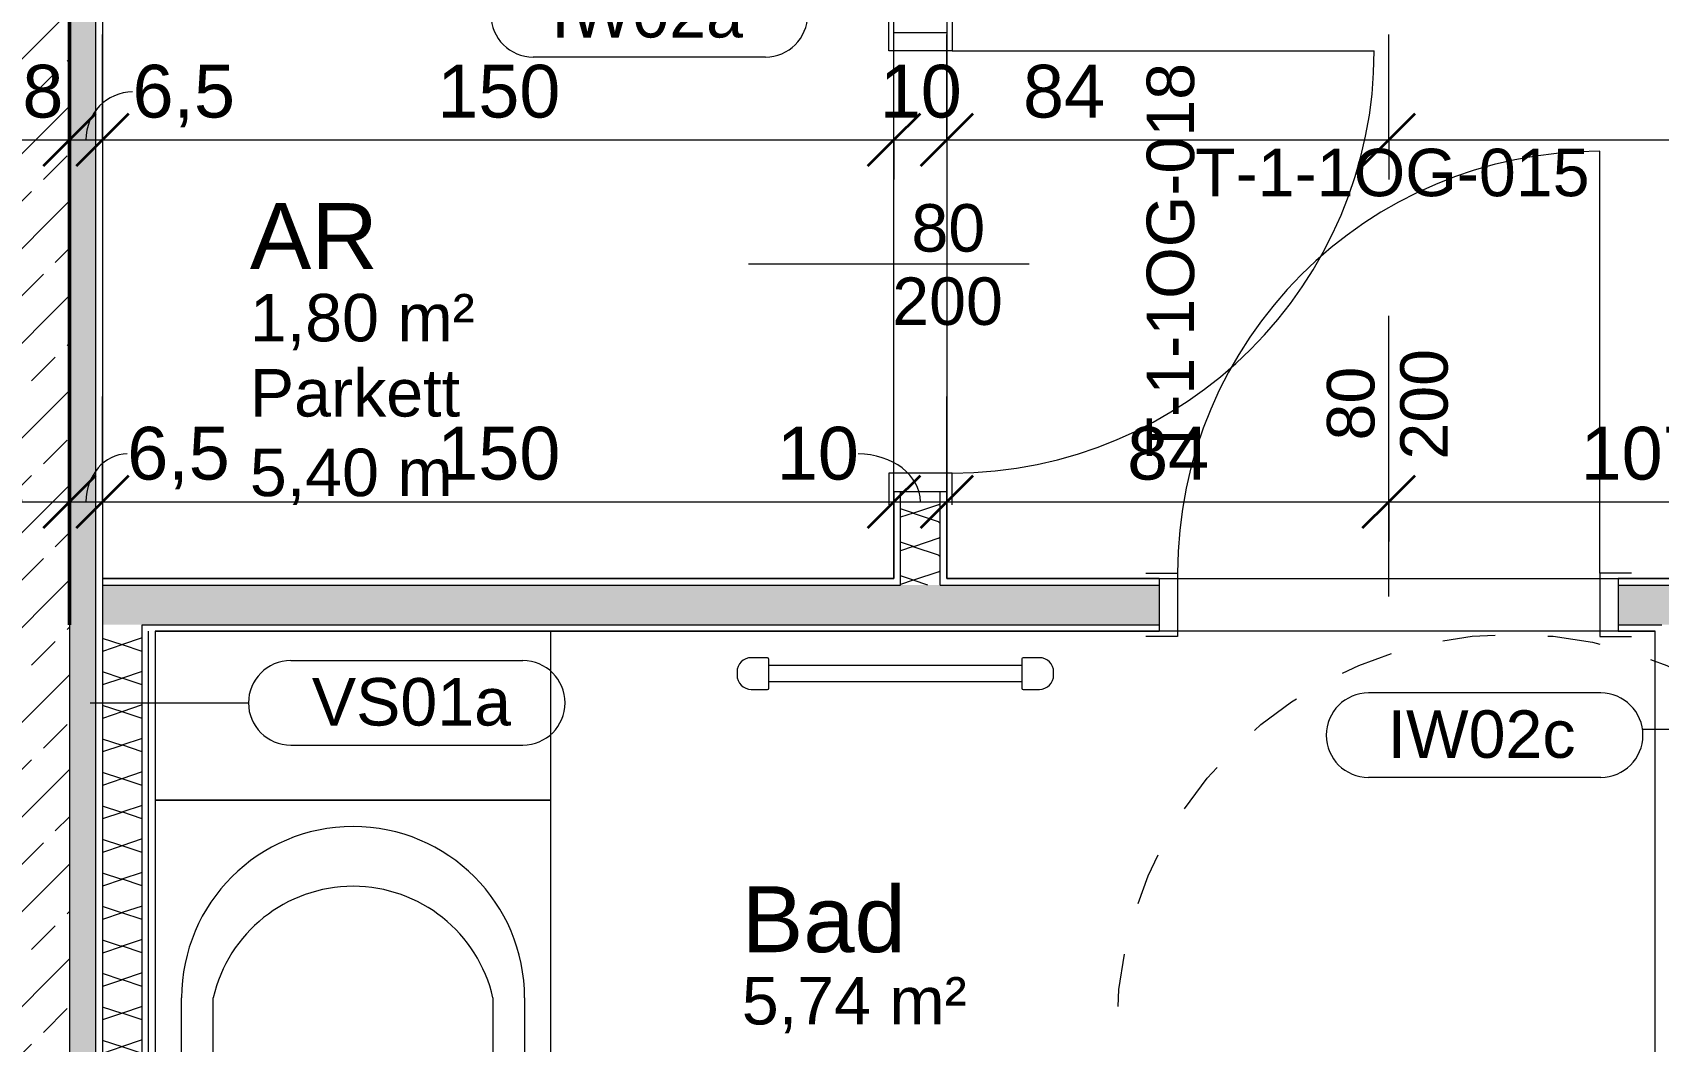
# Model space of a CAD drawing. Header units: metres. Extents: x 3.2 to 50, y 58.8 to 100.4.
# Drawn here: x 32.578 to 35.659, y 81.703 to 83.615 of the extents above; entities that cross this region are included whole.
import ezdxf

# ---------------------------------------------------------------- set-up
doc = ezdxf.new("R2010")
doc.units = ezdxf.units.M
doc.linetypes.add('Verdeckt', pattern=[0.003, 0.002, -0.001])
for name, color, linetype, lineweight in [('A_2D', 7, 'Continuous', 13), ('A_Bemassung-50_', 4, 'Continuous', 9), ('A_Bemassung_', 4, 'Continuous', 9), ('A_Beschriftung_', 7, 'Continuous', 9), ('A_Decken', 8, 'Continuous', 13), ('A_Raeume_', 7, 'Continuous', 5), ('A_Raeume_Beschriftung_', 7, 'Continuous', 9), ('A_Sanitaer', 3, 'Continuous', 13), ('A_Tueren', 31, 'Continuous', 13), ('A_Waende', 7, 'Continuous', 13), ('M-EQPM', 50, 'Continuous', 5)]:
    doc.layers.add(name, color=color, linetype=linetype, lineweight=lineweight)
doc.styles.add('Arial_2', font='arial.ttf', dxfattribs={"height": 0.09})
doc.styles.add('Arial_3', font='arial.ttf', dxfattribs={"height": 0.125})
doc.styles.add('Arial_5', font='arial.ttf', dxfattribs={"height": 0.1})
doc.dimstyles.new('WGA-Bemaßung', dxfattribs={"dimscale": 0.3048, "dimtxt": 0.102026, "dimasz": 0.328084, "dimexe": 0.246063, "dimexo": 0.0625, "dimgap": 0.04101, "dimtad": 1, "dimdec": 1, "dimlfac": 100, "dimrnd": 0.5, "dimdsep": 46, "dimtxsty": 'Arial_5', "dimblk1": 'OBLIQUE', "dimblk2": 'OBLIQUE', "dimsah": 1, "dimcen": 0.09, "dimdle": 0.246063, "dimazin": 2, "dimtfac": 1, "dimtdec": 4, "dimtix": 1, "dimtmove": 0, "dimatfit": 3, "dimfxl": 0.656168, "dimfxlon": 1, "dimtvp": 1, "dimtolj": 1, "dimtzin": 0, "dimarcsym": 2})
doc.dimstyles.new('WGA-Bemaßung_1', dxfattribs={"dimscale": 0.3048, "dimtxt": 0.102026, "dimasz": 0.328084, "dimexe": 0.246063, "dimexo": 0.0625, "dimgap": 0.04101, "dimtad": 1, "dimdec": 1, "dimlfac": 100, "dimrnd": 0.5, "dimdsep": 46, "dimtxsty": 'Arial_5', "dimblk1": 'OBLIQUE', "dimblk2": 'OBLIQUE', "dimsah": 1, "dimcen": 0.09, "dimdle": 0.246063, "dimazin": 2, "dimtfac": 1, "dimtdec": 4, "dimtix": 1, "dimtmove": 2, "dimatfit": 3, "dimfxl": 0.656168, "dimfxlon": 1, "dimtvp": 1, "dimtolj": 1, "dimtzin": 0, "dimarcsym": 2})
doc.dimstyles.new('WGA-Bemaßung_2', dxfattribs={"dimscale": 0.3048, "dimtxt": 0.102026, "dimasz": 0.328084, "dimexe": 0.246063, "dimexo": 0.0625, "dimgap": 0.04101, "dimtad": 1, "dimdec": 1, "dimlfac": 100, "dimrnd": 0.5, "dimdsep": 46, "dimtxsty": 'Arial_5', "dimblk1": 'OBLIQUE', "dimblk2": 'OBLIQUE', "dimsah": 1, "dimcen": 0.09, "dimdle": 0.246063, "dimazin": 2, "dimtfac": 1, "dimtdec": 4, "dimtix": 1, "dimtmove": 1, "dimatfit": 3, "dimfxl": 0.656168, "dimfxlon": 1, "dimtvp": 1, "dimtolj": 1, "dimtzin": 0, "dimarcsym": 2})

# ---------------------------------------------------------------- blocks, each defined once
blk = doc.blocks.new('UZ_D1 - SL_0800x2000_Zimmertür_Stahlzarge_GK-7175609-263_PP_01OG_BT1')
at = {"layer": 'A_Tueren', "lineweight": 5}
for p, q in [((0.4, 0.06), (0.4, 0.86)), ((-0.46, 0.06), (-0.4, 0.06)), ((-0.4, 0.06), (-0.4, -0.06)), ((0.4, 0.06), (0.4, -0.06)), ((0.46, 0.06), (0.4, 0.06)), ((-0.4, -0.06), (-0.46, -0.06)), ((0.4, -0.06), (0.46, -0.06))]:
    blk.add_line(p, q, dxfattribs=at)
blk.add_arc((0.4, 0.06), 0.8, 90, 180, dxfattribs=at)
blk = doc.blocks.new('UZ_D1 - SL_0800x2000_Zimmertür_Stahlzarge_GK-7175508-263_PP_01OG_BT1')
at = {"layer": 'A_Tueren', "lineweight": 5}
for p, q in [((-0.4, 0.06), (-0.46, 0.06)), ((-0.4, -0.06), (-0.4, 0.06)), ((0.4, 0.06), (0.46, 0.06)), ((0.4, -0.06), (0.4, 0.06)), ((-0.46, -0.06), (-0.4, -0.06)), ((0.46, -0.06), (0.4, -0.06)), ((0.4, -0.06), (0.4, -0.86))]:
    blk.add_line(p, q, dxfattribs=at)
blk.add_arc((0.4, -0.06), 0.8, 180, 270, dxfattribs=at)
blk = doc.blocks.new('HLS_Heizkörper Bad - 60x120-V80-263_PP_01OG_BT1')
at = {"layer": 'M-EQPM'}
for p, q in [((-0.242, -0.05), (-0.273, -0.05)), ((-0.24, -0.108), (-0.24, -0.052)), ((0.24, -0.052), (0.24, -0.108)), ((0.273, -0.05), (0.242, -0.05)), ((-0.3, -0.077), (-0.3, -0.083)), ((0.24, -0.065), (-0.24, -0.065)), ((0.3, -0.083), (0.3, -0.077)), ((-0.273, -0.11), (-0.242, -0.11)), ((-0.24, -0.095), (0.24, -0.095)), ((0.242, -0.11), (0.273, -0.11))]:
    blk.add_line(p, q, dxfattribs=at)
for centre, radius, start, end in [((-0.273, -0.077), 0.027, 90, 180), ((-0.242, -0.052), 0.00198, 360, 90), ((0.242, -0.052), 0.002, 90, 180), ((0.273, -0.077), 0.027, 360, 90), ((-0.273, -0.083), 0.027, 180, 270), ((0.273, -0.083), 0.027, 270, 360), ((-0.242, -0.108), 0.002, 270, 360), ((0.242, -0.108), 0.00198, 180, 270)]:
    blk.add_arc(centre, radius, start, end, dxfattribs=at)
blk = doc.blocks.new('Sani_Badewanne - 750x1700-11051342-263_PP_01OG_BT1')
at = {"layer": 'A_Sanitaer'}
for p, q in [((0.375, 1.7), (0.375, 2.02)), ((-0.375, 1.7518), (-0.375, 1.7)), ((0.375, 1.7), (-0.375, 1.7)), ((-0.375, 1.7), (0.375, 1.7)), ((0.375, 0), (0.375, 1.7)), ((-0.325, 0.05), (-0.325, 1.325)), ((-0.265, 0.09), (-0.265, 1.325)), ((0.265, 1.325), (0.265, 0.09)), ((0.325, 1.325), (0.325, 0.05)), ((0.265, 0.09), (-0.265, 0.09)), ((0.325, 0.05), (-0.325, 0.05))]:
    blk.add_line(p, q, dxfattribs=at)
at = {"layer": 'A_Sanitaer', "lineweight": 5}
for p, q in [((0.375, 1.7), (-0.375, 1.7)), ((0.375, 1.7), (-0.375, 1.7)), ((0.375, 0), (0.375, 1.7)), ((0.375, 0), (0.375, 1.7))]:
    blk.add_line(p, q, dxfattribs=at)
at = {"layer": 'A_Sanitaer'}
blk.add_circle((0, 0.24), 0.025, dxfattribs=at)
for centre, radius, start, end in [((0, 1.325), 0.325, 90, 180), ((0, 1.325), 0.325, 360, 90), ((0, 1.265), 0.2717, 90, 167.2425), ((0, 1.265), 0.2717, 12.7575, 90)]:
    blk.add_arc(centre, radius, start, end, dxfattribs=at)
blk = doc.blocks.new('BS_Tuer_PP - oben-10002441-263_PP_01OG_BT1')
at = {"layer": 'A_Beschriftung_'}
blk.add_line((0, 0.000124), (0, 0.010761), dxfattribs=at)
blk = doc.blocks.new('BS_Tuer_PP - rechts-10002445-263_PP_01OG_BT1')
at = {"layer": 'A_Beschriftung_'}
blk.add_line((0, 0.000124), (0, -0.010513), dxfattribs=at)
blk = doc.blocks.new('BS_Wand_Lollipop - links_unten-2026911-263_PP_01OG_BT1')
at = {"layer": 'A_Beschriftung_'}
for p, q in [((-0.00467, 0.001367), (-0.01347, 0.001367)), ((-0.003087, 0), (0.003, 0)), ((-0.00467, -0.001833), (-0.01347, -0.001833))]:
    blk.add_line(p, q, dxfattribs=at)
for centre, start, end in [((-0.01347, -0.000233), 90, 270), ((-0.00467, -0.000233), 270, 90)]:
    blk.add_arc(centre, 0.0016, start, end, dxfattribs=at)
blk = doc.blocks.new('BS_Wand_Lollipop - rechts_oben-2026913-263_PP_01OG_BT1')
at = {"layer": 'A_Beschriftung_'}
for p, q in [((0.0046, 0.0016), (0.0134, 0.0016)), ((-0.003, 0), (0.003, 0)), ((0.0046, -0.0016), (0.0134, -0.0016))]:
    blk.add_line(p, q, dxfattribs=at)
for centre, start, end in [((0.0046, 0), 90, 270), ((0.0134, 0), 270, 90)]:
    blk.add_arc(centre, 0.0016, start, end, dxfattribs=at)
blk = doc.blocks.new('DIMBLOCK312-263_PP_01OG_BT1')
at = {"layer": 'A_Bemassung-50_', "transparency": 16777216}
for p, q in [((32.4677, 83.4119), (32.4677, 83.6119)), ((32.6477, 83.4119), (32.6477, 83.6119)), ((32.4677, 83.4119), (32.6477, 83.4119)), ((32.4677, 83.4119), (32.4677, 83.3369)), ((32.6477, 83.4119), (32.6477, 83.3369))]:
    blk.add_line(p, q, dxfattribs=at)
at = {"layer": 'A_Bemassung-50_', "lineweight": 35, "transparency": 16777216}
for p, q in [((32.4677, 83.4119), (32.5177, 83.4619)), ((32.6477, 83.4119), (32.6977, 83.4619)), ((32.4677, 83.4119), (32.4177, 83.3619)), ((32.6477, 83.4119), (32.5977, 83.3619))]:
    blk.add_line(p, q, dxfattribs=at)
at = {"layer": 'A_Bemassung-50_', "color": 0, "transparency": 16777216, "insert": (32.4808, 83.5543), "char_height": 0.1, "width": 0.184588, "attachment_point": 1, "line_spacing_factor": 0.941778, "style": 'Arial_5'}
blk.add_mtext('18', dxfattribs=at)
blk = doc.blocks.new('_Oblique')
at = {"color": 0, "linetype": 'ByBlock', "lineweight": -2}
blk.add_line((-0.5, -0.5), (0.5, 0.5), dxfattribs=at)
blk = doc.blocks.new('DIMBLOCK313-263_PP_01OG_BT1')
at = {"layer": 'A_Bemassung-50_', "transparency": 16777216}
for p, q in [((32.6477, 83.4119), (32.6477, 83.6119)), ((32.7102, 83.4119), (32.7102, 83.6119)), ((32.6477, 83.4119), (32.7102, 83.4119)), ((32.6477, 83.4119), (32.6477, 83.3369)), ((32.7102, 83.4119), (32.7102, 83.3369))]:
    blk.add_line(p, q, dxfattribs=at)
at = {"layer": 'A_Bemassung-50_', "lineweight": 35, "transparency": 16777216}
for p, q in [((32.6477, 83.4119), (32.6977, 83.4619)), ((32.7102, 83.4119), (32.7602, 83.4619)), ((32.6477, 83.4119), (32.5977, 83.3619)), ((32.7102, 83.4119), (32.6602, 83.3619))]:
    blk.add_line(p, q, dxfattribs=at)
at = {"layer": 'A_Bemassung-50_', "transparency": 16777216}
blk.add_ellipse((32.7672, 83.4119), major_axis=(0, 0.091), ratio=0.970544, start_param=0, end_param=1.570796, dxfattribs=at)
at = {"layer": 'A_Bemassung-50_', "color": 0, "transparency": 16777216, "insert": (32.7672, 83.5543), "char_height": 0.1, "width": 0.231677, "attachment_point": 1, "line_spacing_factor": 0.941778, "style": 'Arial_5'}
blk.add_mtext('6,5', dxfattribs=at)
blk = doc.blocks.new('DIMBLOCK314-263_PP_01OG_BT1')
at = {"layer": 'A_Bemassung-50_', "transparency": 16777216}
for p, q in [((32.7102, 83.4119), (32.7102, 83.6119)), ((34.2102, 83.4119), (34.2102, 83.6119)), ((32.7102, 83.4119), (34.2102, 83.4119)), ((32.7102, 83.4119), (32.7102, 83.3369)), ((34.2102, 83.4119), (34.2102, 83.3369))]:
    blk.add_line(p, q, dxfattribs=at)
at = {"layer": 'A_Bemassung-50_', "lineweight": 35, "transparency": 16777216}
for p, q in [((32.7102, 83.4119), (32.7602, 83.4619)), ((34.2102, 83.4119), (34.2602, 83.4619)), ((32.7102, 83.4119), (32.6602, 83.3619)), ((34.2102, 83.4119), (34.1602, 83.3619))]:
    blk.add_line(p, q, dxfattribs=at)
at = {"layer": 'A_Bemassung-50_', "color": 0, "transparency": 16777216, "insert": (33.3448, 83.5543), "char_height": 0.1, "width": 0.276883, "attachment_point": 1, "line_spacing_factor": 0.941778, "style": 'Arial_5'}
blk.add_mtext('150', dxfattribs=at)
blk = doc.blocks.new('DIMBLOCK315-263_PP_01OG_BT1')
at = {"layer": 'A_Bemassung-50_', "transparency": 16777216}
for p, q in [((34.2102, 83.4119), (34.2102, 83.6119)), ((34.3102, 83.4119), (34.3102, 83.6119)), ((34.2102, 83.4119), (34.3102, 83.4119)), ((34.2102, 83.4119), (34.2102, 83.3369)), ((34.3102, 83.4119), (34.3102, 83.3369))]:
    blk.add_line(p, q, dxfattribs=at)
at = {"layer": 'A_Bemassung-50_', "lineweight": 35, "transparency": 16777216}
for p, q in [((34.2102, 83.4119), (34.2602, 83.4619)), ((34.3102, 83.4119), (34.3602, 83.4619)), ((34.2102, 83.4119), (34.1602, 83.3619)), ((34.3102, 83.4119), (34.2602, 83.3619))]:
    blk.add_line(p, q, dxfattribs=at)
at = {"layer": 'A_Bemassung-50_', "color": 0, "transparency": 16777216, "insert": (34.1833, 83.5543), "char_height": 0.1, "width": 0.184588, "attachment_point": 1, "line_spacing_factor": 0.941778, "style": 'Arial_5'}
blk.add_mtext('10', dxfattribs=at)
blk = doc.blocks.new('DIMBLOCK316-263_PP_01OG_BT1')
at = {"layer": 'A_Bemassung-50_', "transparency": 16777216}
for p, q in [((34.3102, 83.4119), (34.3102, 83.6119)), ((35.1477, 83.4119), (35.1477, 83.6119)), ((34.3102, 83.4119), (35.1477, 83.4119)), ((34.3102, 83.4119), (34.3102, 83.3369)), ((35.1477, 83.4119), (35.1477, 83.3369))]:
    blk.add_line(p, q, dxfattribs=at)
at = {"layer": 'A_Bemassung-50_', "lineweight": 35, "transparency": 16777216}
for p, q in [((34.3102, 83.4119), (34.3602, 83.4619)), ((35.1477, 83.4119), (35.1977, 83.4619)), ((34.3102, 83.4119), (34.2602, 83.3619)), ((35.1477, 83.4119), (35.0977, 83.3619))]:
    blk.add_line(p, q, dxfattribs=at)
at = {"layer": 'A_Bemassung-50_', "color": 0, "transparency": 16777216, "insert": (34.4547, 83.5543), "char_height": 0.1, "width": 0.184588, "attachment_point": 1, "line_spacing_factor": 0.941778, "style": 'Arial_5'}
blk.add_mtext('84', dxfattribs=at)
blk = doc.blocks.new('DIMBLOCK317-263_PP_01OG_BT1')
at = {"layer": 'A_Bemassung-50_', "transparency": 16777216}
for p, q in [((35.1477, 83.4119), (35.1477, 83.6119)), ((37.9327, 83.4119), (37.9327, 83.6119)), ((35.1477, 83.4119), (37.9327, 83.4119)), ((35.1477, 83.4119), (35.1477, 83.3369)), ((37.9327, 83.4119), (37.9327, 83.3369))]:
    blk.add_line(p, q, dxfattribs=at)
at = {"layer": 'A_Bemassung-50_', "lineweight": 35, "transparency": 16777216}
for p, q in [((35.1477, 83.4119), (35.1977, 83.4619)), ((37.9327, 83.4119), (37.9827, 83.4619)), ((35.1477, 83.4119), (35.0977, 83.3619)), ((37.9327, 83.4119), (37.8827, 83.3619))]:
    blk.add_line(p, q, dxfattribs=at)
at = {"layer": 'A_Bemassung-50_', "color": 0, "transparency": 16777216, "insert": (36.3667, 83.5543), "char_height": 0.1, "width": 0.416266, "attachment_point": 1, "line_spacing_factor": 0.941778, "style": 'Arial_5'}
blk.add_mtext('278,5', dxfattribs=at)
blk = doc.blocks.new('DIMBLOCK333-263_PP_01OG_BT1')
at = {"layer": 'A_Bemassung-50_', "transparency": 16777216}
for p, q in [((32.4677, 82.7258), (32.4677, 82.9258)), ((32.6477, 82.7258), (32.6477, 82.9258)), ((32.4677, 82.7258), (32.6477, 82.7258)), ((32.4677, 82.7258), (32.4677, 82.6508)), ((32.6477, 82.7258), (32.6477, 82.6508))]:
    blk.add_line(p, q, dxfattribs=at)
at = {"layer": 'A_Bemassung-50_', "lineweight": 35, "transparency": 16777216}
for p, q in [((32.4677, 82.7258), (32.5177, 82.7758)), ((32.6477, 82.7258), (32.6977, 82.7758)), ((32.4677, 82.7258), (32.4177, 82.6758)), ((32.6477, 82.7258), (32.5977, 82.6758))]:
    blk.add_line(p, q, dxfattribs=at)
at = {"layer": 'A_Bemassung-50_', "transparency": 16777216}
blk.add_ellipse((32.3913, 82.7258), major_axis=(0.1663, 0), ratio=0.546996, start_param=0, end_param=1.570796, dxfattribs=at)
at = {"layer": 'A_Bemassung-50_', "color": 0, "transparency": 16777216, "insert": (32.2375, 82.8681), "char_height": 0.1, "width": 0.184588, "attachment_point": 1, "line_spacing_factor": 0.941778, "style": 'Arial_5'}
blk.add_mtext('18', dxfattribs=at)
blk = doc.blocks.new('DIMBLOCK334-263_PP_01OG_BT1')
at = {"layer": 'A_Bemassung-50_', "transparency": 16777216}
for p, q in [((32.6477, 82.7258), (32.6477, 82.9258)), ((32.7102, 82.7258), (32.7102, 82.9258)), ((32.6477, 82.7258), (32.7102, 82.7258)), ((32.6477, 82.7258), (32.6477, 82.6508)), ((32.7102, 82.7258), (32.7102, 82.6508))]:
    blk.add_line(p, q, dxfattribs=at)
at = {"layer": 'A_Bemassung-50_', "lineweight": 35, "transparency": 16777216}
for p, q in [((32.6477, 82.7258), (32.6977, 82.7758)), ((32.7102, 82.7258), (32.7602, 82.7758)), ((32.6477, 82.7258), (32.5977, 82.6758)), ((32.7102, 82.7258), (32.6602, 82.6758))]:
    blk.add_line(p, q, dxfattribs=at)
at = {"layer": 'A_Bemassung-50_', "transparency": 16777216}
blk.add_ellipse((32.7572, 82.7258), major_axis=(0, 0.091), ratio=0.86014, start_param=0, end_param=1.570796, dxfattribs=at)
at = {"layer": 'A_Bemassung-50_', "color": 0, "transparency": 16777216, "insert": (32.7572, 82.8681), "char_height": 0.1, "width": 0.231677, "attachment_point": 1, "line_spacing_factor": 0.941778, "style": 'Arial_5'}
blk.add_mtext('6,5', dxfattribs=at)
blk = doc.blocks.new('DIMBLOCK335-263_PP_01OG_BT1')
at = {"layer": 'A_Bemassung-50_', "transparency": 16777216}
for p, q in [((32.7102, 82.7258), (32.7102, 82.9258)), ((34.2102, 82.7258), (34.2102, 82.9258)), ((32.7102, 82.7258), (34.2102, 82.7258)), ((32.7102, 82.7258), (32.7102, 82.6508)), ((34.2102, 82.7258), (34.2102, 82.6508))]:
    blk.add_line(p, q, dxfattribs=at)
at = {"layer": 'A_Bemassung-50_', "lineweight": 35, "transparency": 16777216}
for p, q in [((32.7102, 82.7258), (32.7602, 82.7758)), ((34.2102, 82.7258), (34.2602, 82.7758)), ((32.7102, 82.7258), (32.6602, 82.6758)), ((34.2102, 82.7258), (34.1602, 82.6758))]:
    blk.add_line(p, q, dxfattribs=at)
at = {"layer": 'A_Bemassung-50_', "color": 0, "transparency": 16777216, "insert": (33.3448, 82.8681), "char_height": 0.1, "width": 0.276883, "attachment_point": 1, "line_spacing_factor": 0.941778, "style": 'Arial_5'}
blk.add_mtext('150', dxfattribs=at)
blk = doc.blocks.new('DIMBLOCK336-263_PP_01OG_BT1')
at = {"layer": 'A_Bemassung-50_', "transparency": 16777216}
for p, q in [((34.2102, 82.7258), (34.2102, 82.9258)), ((34.3102, 82.7258), (34.3102, 82.9258)), ((34.2102, 82.7258), (34.3102, 82.7258)), ((34.2102, 82.7258), (34.2102, 82.6508)), ((34.3102, 82.7258), (34.3102, 82.6508))]:
    blk.add_line(p, q, dxfattribs=at)
at = {"layer": 'A_Bemassung-50_', "lineweight": 35, "transparency": 16777216}
for p, q in [((34.2102, 82.7258), (34.2602, 82.7758)), ((34.3102, 82.7258), (34.3602, 82.7758)), ((34.2102, 82.7258), (34.1602, 82.6758)), ((34.3102, 82.7258), (34.2602, 82.6758))]:
    blk.add_line(p, q, dxfattribs=at)
at = {"layer": 'A_Bemassung-50_', "transparency": 16777216}
blk.add_ellipse((34.142, 82.7258), major_axis=(0.1182, 0), ratio=0.769816, start_param=0, end_param=1.570796, dxfattribs=at)
at = {"layer": 'A_Bemassung-50_', "color": 0, "transparency": 16777216, "insert": (33.9882, 82.8681), "char_height": 0.1, "width": 0.184588, "attachment_point": 1, "line_spacing_factor": 0.941778, "style": 'Arial_5'}
blk.add_mtext('10', dxfattribs=at)
blk = doc.blocks.new('DIMBLOCK337-263_PP_01OG_BT1')
at = {"layer": 'A_Bemassung-50_', "transparency": 16777216}
for p, q in [((34.3102, 82.7258), (34.3102, 82.9258)), ((35.1477, 82.7258), (35.1477, 82.9258)), ((34.3102, 82.7258), (35.1477, 82.7258)), ((34.3102, 82.7258), (34.3102, 82.6508)), ((35.1477, 82.7258), (35.1477, 82.6508))]:
    blk.add_line(p, q, dxfattribs=at)
at = {"layer": 'A_Bemassung-50_', "lineweight": 35, "transparency": 16777216}
for p, q in [((34.3102, 82.7258), (34.3602, 82.7758)), ((35.1477, 82.7258), (35.1977, 82.7758)), ((34.3102, 82.7258), (34.2602, 82.6758)), ((35.1477, 82.7258), (35.0977, 82.6758))]:
    blk.add_line(p, q, dxfattribs=at)
at = {"layer": 'A_Bemassung-50_', "color": 0, "transparency": 16777216, "insert": (34.652, 82.8681), "char_height": 0.1, "width": 0.184588, "attachment_point": 1, "line_spacing_factor": 0.941778, "style": 'Arial_5'}
blk.add_mtext('84', dxfattribs=at)
blk = doc.blocks.new('DIMBLOCK338-263_PP_01OG_BT1')
at = {"layer": 'A_Bemassung-50_', "transparency": 16777216}
for p, q in [((35.1477, 82.7258), (35.1477, 82.9258)), ((36.2221, 82.7258), (36.2221, 82.9258)), ((35.1477, 82.7258), (36.2221, 82.7258)), ((35.1477, 82.7258), (35.1477, 82.6508)), ((36.2221, 82.7258), (36.2221, 82.6508))]:
    blk.add_line(p, q, dxfattribs=at)
at = {"layer": 'A_Bemassung-50_', "lineweight": 35, "transparency": 16777216}
for p, q in [((35.1477, 82.7258), (35.1977, 82.7758)), ((36.2221, 82.7258), (36.2721, 82.7758)), ((35.1477, 82.7258), (35.0977, 82.6758)), ((36.2221, 82.7258), (36.1721, 82.6758))]:
    blk.add_line(p, q, dxfattribs=at)
at = {"layer": 'A_Bemassung-50_', "color": 0, "transparency": 16777216, "insert": (35.5114, 82.8681), "char_height": 0.1, "width": 0.416266, "attachment_point": 1, "line_spacing_factor": 0.941778, "style": 'Arial_5'}
blk.add_mtext('107,5', dxfattribs=at)

msp = doc.modelspace()

# ---------------------------------------------------------------- hatches: boundary and pattern name
at = {"layer": 'A_Waende', "lineweight": 5}
h = msp.add_hatch(dxfattribs=at)
h.set_pattern_fill('FP_1', color=250, style=0, pattern_type=2)
h.set_pattern_definition([(45, (0, 0), (-0.08980256, 0.08980256), []), (45, (0.0898, 0), (-0.08980256, 0.08980256), [0.0635, -0.03175])])
h.paths.add_polyline_path([(32.4677, 80.3355), (32.6477, 80.3355), (32.6477, 87.458), (32.4677, 87.458), (32.4677, 80.3466)])
h = msp.add_hatch(dxfattribs=at)
h.set_pattern_fill('FP_55', color=250, angle=45, style=0, pattern_type=2)
h.set_pattern_definition([(135, (32.71076, 83.896805), (-0.2539998, 0.1270034), [0.02245, -0.15715]), (135, (32.59904, 83.94489), (-0.2539998, 0.1270034), [0.02245, -0.15715]), (135, (32.71005, 83.95974), (-0.2539998, 0.1270034), [0.02245, -0.15715]), (135, (32.59904, 84.00853), (-0.2539998, 0.1270034), [0.02245, -0.15715]), (161.565, (32.694496, 83.91307), (-0.50799766, 0.1270007), [0.0502, -0.35141]), (161.565, (32.646413, 83.928625), (-0.50799766, 0.1270007), [0.0502, -0.35141]), (161.565, (32.69379, 83.976), (-0.50799766, 0.1270007), [0.0502, -0.35141]), (161.565, (32.646413, 83.992265), (-0.50799766, 0.1270007), [0.0502, -0.35141]), (225, (32.59904, 83.91236), (0.2539998, 0.1270034), [0.02245, -0.15715]), (225, (32.71005, 83.95974), (0.2539998, 0.1270034), [0.02245, -0.15715]), (225, (32.59904, 83.976), (0.2539998, 0.1270034), [0.02245, -0.15715]), (225, (32.71005, 84.02338), (0.2539998, 0.1270034), [0.02245, -0.15715]), (198.435, (32.646413, 83.928625), (0.50799766, 0.1270007), [0.0502, -0.35141]), (198.435, (32.694496, 83.94418), (0.50799766, 0.1270007), [0.0502, -0.35141]), (198.435, (32.646413, 83.992265), (0.50799766, 0.1270007), [0.0502, -0.35141]), (198.435, (32.694496, 84.00782), (0.50799766, 0.1270007), [0.0502, -0.35141])])
h.paths.add_polyline_path([(32.6977, 80.3355), (32.6977, 87.458), (32.6477, 87.458), (32.6477, 80.3355)])
h = msp.add_hatch(dxfattribs=at)
h.set_pattern_fill('FP_56', color=250, angle=45, style=0, pattern_type=2)
h.set_pattern_definition([(135, (34.30953, 83.18051), (-0.254, 0.127003), [0.02245, -0.15715]), (135, (34.19922, 83.22859), (-0.254, 0.127003), [0.02245, -0.15715]), (135, (34.310235, 83.24344), (-0.254, 0.127003), [0.02245, -0.15715]), (135, (34.19851, 83.29152), (-0.254, 0.127003), [0.02245, -0.15715]), (161.565, (34.29397, 83.196063), (-0.5079977, 0.1270007), [0.0502, -0.35141]), (161.565, (34.246596, 83.212326), (-0.5079977, 0.1270007), [0.0502, -0.35141]), (161.565, (34.29397, 83.259702), (-0.5079977, 0.1270007), [0.0502, -0.35141]), (161.565, (34.246596, 83.275966), (-0.5079977, 0.1270007), [0.0502, -0.35141]), (225, (34.19922, 83.19606), (0.254, 0.127003), [0.02245, -0.15715]), (225, (34.310235, 83.24344), (0.254, 0.127003), [0.02245, -0.15715]), (225, (34.19922, 83.2597), (0.254, 0.127003), [0.02245, -0.15715]), (225, (34.310235, 83.30708), (0.254, 0.127003), [0.02245, -0.15715]), (198.435, (34.246596, 83.212326), (0.5079977, 0.1270007), [0.0502, -0.35141]), (198.435, (34.29468, 83.227882), (0.5079977, 0.1270007), [0.0502, -0.35141]), (198.435, (34.246596, 83.275966), (0.5079977, 0.1270007), [0.0502, -0.35141]), (198.435, (34.29468, 83.29152), (0.5079977, 0.1270007), [0.0502, -0.35141])])
h.paths.add_polyline_path([(34.2977, 82.568), (34.2977, 82.7455), (34.2227, 82.7455), (34.2227, 82.568)])
h.paths.add_polyline_path([(34.2227, 83.6155), (34.2977, 83.6155), (34.2977, 83.793), (34.2227, 83.793), (34.2227, 83.7805)])
h = msp.add_hatch(dxfattribs=at)
h.set_pattern_fill('FP_49', color=250, angle=-135, style=0, pattern_type=2)
h.set_pattern_definition([(45, (34.72672, 82.48047), (0.1270034, 0.254), [0.02245, -0.15715]), (45, (34.7741, 82.59149), (0.1270034, 0.254), [0.02245, -0.15715]), (45, (34.79036, 82.48047), (0.1270034, 0.254), [0.02245, -0.15715]), (45, (34.83774, 82.59149), (0.1270034, 0.254), [0.02245, -0.15715]), (71.565, (34.742277, 82.496027), (0.1270007, 0.50799766), [0.0502, -0.35141]), (71.565, (34.757834, 82.54411), (0.1270007, 0.50799766), [0.0502, -0.35141]), (71.565, (34.805917, 82.496027), (0.1270007, 0.50799766), [0.0502, -0.35141]), (71.565, (34.821473, 82.54411), (0.1270007, 0.50799766), [0.0502, -0.35141]), (135, (34.74228, 82.59219), (0.1270034, -0.254), [0.02245, -0.15715]), (135, (34.79036, 82.48047), (0.1270034, -0.254), [0.02245, -0.15715]), (135, (34.80592, 82.59219), (0.1270034, -0.254), [0.02245, -0.15715]), (135, (34.854, 82.48047), (0.1270034, -0.254), [0.02245, -0.15715]), (108.435, (34.757834, 82.54411), (0.1270007, -0.50799766), [0.0502, -0.35141]), (108.435, (34.774097, 82.496734), (0.1270007, -0.50799766), [0.0502, -0.35141]), (108.435, (34.821473, 82.54411), (0.1270007, -0.50799766), [0.0502, -0.35141]), (108.435, (34.837737, 82.496734), (0.1270007, -0.50799766), [0.0502, -0.35141])])
h.paths.add_polyline_path([(32.7102, 82.493), (34.7127, 82.493), (34.7127, 82.568), (32.7102, 82.568), (32.7102, 82.5305)])
h.paths.add_polyline_path([(36.7427, 82.493), (36.7552, 82.493), (36.7552, 82.568), (36.6571, 82.568), (36.6571, 82.493)])
h.paths.add_polyline_path([(35.6527, 82.493), (35.7871, 82.493), (35.7871, 82.568), (35.5827, 82.568), (35.5827, 82.493)])
h = msp.add_hatch(dxfattribs=at)
h.set_pattern_fill('FP_54', color=250, angle=45, style=0, pattern_type=2)
h.set_pattern_definition([(135, (32.81046, 81.47072), (-0.254, 0.1270034), [0.02245, -0.15715]), (135, (32.69945, 81.5181), (-0.254, 0.1270034), [0.02245, -0.15715]), (135, (32.81046, 81.53436), (-0.254, 0.1270034), [0.02245, -0.15715]), (135, (32.69945, 81.58174), (-0.254, 0.1270034), [0.02245, -0.15715]), (161.565, (32.7942, 81.486985), (-0.5079977, 0.1270007), [0.0502, -0.35141]), (161.565, (32.746822, 81.501835), (-0.5079977, 0.1270007), [0.0502, -0.35141]), (161.565, (32.794905, 81.549918), (-0.5079977, 0.1270007), [0.0502, -0.35141]), (161.565, (32.746822, 81.565474), (-0.5079977, 0.1270007), [0.0502, -0.35141]), (225, (32.69874, 81.48628), (0.254, 0.1270034), [0.02245, -0.15715]), (225, (32.81046, 81.53436), (0.254, 0.1270034), [0.02245, -0.15715]), (225, (32.69874, 81.54992), (0.254, 0.1270034), [0.02245, -0.15715]), (225, (32.809755, 81.59729), (0.254, 0.1270034), [0.02245, -0.15715]), (198.435, (32.746822, 81.501835), (0.5079977, 0.1270007), [0.0502, -0.35141]), (198.435, (32.7942, 81.5181), (0.5079977, 0.1270007), [0.0502, -0.35141]), (198.435, (32.746822, 81.565474), (0.5079977, 0.1270007), [0.0502, -0.35141]), (198.435, (32.7942, 81.581738), (0.5079977, 0.1270007), [0.0502, -0.35141])])
h.paths.add_polyline_path([(32.7852, 80.4355), (32.7852, 82.493), (32.7102, 82.493), (32.7102, 80.4355)])

# ---------------------------------------------------------------- linework, layer by layer
at = {"layer": 'A_2D', "linetype": 'Verdeckt', "lineweight": 5}
msp.add_circle((35.3827, 81.7249), 0.75, dxfattribs=at)
at = {"layer": 'A_Decken'}
msp.add_line((34.7127, 82.5805), (35.5827, 82.5805), dxfattribs=at)
at = {"layer": 'A_Raeume_', "flags": 128}
for points in [[(34.2102, 83.7805), (32.7102, 83.7805), (32.7102, 82.5805), (34.2102, 82.5805)], [(35.6977, 83.7805), (34.3102, 83.7805), (34.3102, 82.5805), (35.7027, 82.5805), (36.7927, 82.5805), (36.9457, 82.5805), (38.6202, 82.5805), (38.6827, 82.5805), (38.6827, 83.7805), (38.4702, 83.7805), (38.4686, 83.7805)], [(35.6527, 80.7305), (35.6527, 82.4805), (34.2602, 82.4805), (32.8319, 82.4805), (32.8102, 82.4805), (32.8102, 80.4605), (35.6527, 80.4605)]]:
    msp.add_lwpolyline(points, close=True, dxfattribs=at)
at = {"layer": 'A_Waende', "color": 10, "lineweight": 50}
msp.add_line((32.6477, 87.458), (32.6477, 82.493), dxfattribs=at)
at = {"layer": 'A_Waende'}
for p, q in [((32.6977, 80.3355), (32.6977, 83.793)), ((32.7102, 83.7805), (32.7102, 80.3355)), ((34.2102, 83.6155), (34.2227, 83.6155)), ((34.2977, 83.6155), (34.3102, 83.6155)), ((34.2102, 82.7455), (34.2102, 82.5805)), ((34.2102, 82.7455), (34.2227, 82.7455)), ((34.2227, 82.568), (34.2227, 82.7455)), ((34.2977, 82.7455), (34.3102, 82.7455)), ((34.2977, 82.568), (34.2977, 82.7455)), ((34.3102, 82.5805), (34.3102, 82.7455)), ((34.2102, 82.5805), (32.7102, 82.5805)), ((34.7127, 82.5805), (34.3102, 82.5805)), ((34.7127, 82.5805), (34.7127, 82.568)), ((35.7871, 82.5805), (35.5827, 82.5805)), ((35.5827, 82.5805), (35.5827, 82.568)), ((32.7102, 82.568), (34.2227, 82.568)), ((34.2977, 82.568), (34.7127, 82.568)), ((35.5827, 82.568), (35.7871, 82.568)), ((32.7852, 82.493), (34.7127, 82.493)), ((32.7852, 80.4355), (32.7852, 82.493)), ((34.7127, 82.493), (34.7127, 82.4805)), ((35.5827, 82.493), (35.5827, 82.4805)), ((35.5827, 82.493), (35.6652, 82.493)), ((32.8102, 82.4805), (34.7127, 82.4805)), ((32.8102, 82.4805), (32.8102, 80.4605)), ((35.5827, 82.4805), (35.6527, 82.4805)), ((35.6527, 80.4605), (35.6527, 82.4805))]:
    msp.add_line(p, q, dxfattribs=at)
at = {"layer": 'A_Waende', "color": 250, "lineweight": 5}
for p, q in [((34.2227, 83.6155), (34.2977, 83.6155)), ((34.2227, 82.7455), (34.2977, 82.7455)), ((34.7127, 82.568), (34.7127, 82.493)), ((35.5827, 82.568), (35.5827, 82.493)), ((32.6477, 82.493), (32.6477, 80.3355))]:
    msp.add_line(p, q, dxfattribs=at)
at = {"layer": 'A_Waende', "lineweight": 18}
msp.add_line((32.7977, 80.448), (32.7977, 82.4805), dxfattribs=at)

# ---------------------------------------------------------------- block references
at = {"layer": 'A_Beschriftung_', "xscale": 49.99999999999998, "yscale": 49.99999999999998, "zscale": 49.99999999999998}
for name, p in [('BS_Wand_Lollipop - links_unten-2026911-263_PP_01OG_BT1', (34.2, 83.6606)), ('BS_Tuer_PP - oben-10002441-263_PP_01OG_BT1', (35.1477, 82.5405)), ('BS_Wand_Lollipop - rechts_oben-2026913-263_PP_01OG_BT1', (32.8369, 82.3449)), ('BS_Wand_Lollipop - links_unten-2026911-263_PP_01OG_BT1', (35.7829, 82.2953))]:
    msp.add_blockref(name, p, dxfattribs=at)
at = {"layer": 'A_Beschriftung_', "xscale": 49.99999999999998, "yscale": 49.99999999999998, "zscale": 49.99999999999998, "rotation": 89.99999999999982}
msp.add_blockref('BS_Tuer_PP - rechts-10002445-263_PP_01OG_BT1', (33.9408, 83.1772), dxfattribs=at)
at = {"layer": 'A_Sanitaer'}
msp.add_blockref('Sani_Badewanne - 750x1700-11051342-263_PP_01OG_BT1', (33.1852, 80.4605), dxfattribs=at)
at = {"layer": 'A_Tueren', "rotation": 89.99999999999969}
msp.add_blockref('UZ_D1 - SL_0800x2000_Zimmertür_Stahlzarge_GK-7175508-263_PP_01OG_BT1', (34.2602, 83.1805), dxfattribs=at)
at = {"layer": 'A_Tueren'}
msp.add_blockref('UZ_D1 - SL_0800x2000_Zimmertür_Stahlzarge_GK-7175609-263_PP_01OG_BT1', (35.1477, 82.5305), dxfattribs=at)
at = {"layer": 'M-EQPM'}
msp.add_blockref('HLS_Heizkörper Bad - 60x120-V80-263_PP_01OG_BT1', (34.2127, 82.4805), dxfattribs=at)

# ---------------------------------------------------------------- texts
at = {"layer": 'A_Beschriftung_', "char_height": 0.09, "attachment_point": 1, "style": 'Arial_2'}
for s, insert, width in [('IW02a', (33.5608, 83.696), 0.43692), ('T-1-1OG-015', (34.7808, 83.3952), 0.889873), ('80', (34.2432, 83.2902), 0.168354), ('200', (34.2068, 83.1513), 0.252532), ('VS01a', (33.107, 82.3919), 0.448945), ('IW02c', (35.1455, 82.3307), 0.432911)]:
    msp.add_mtext(s, dxfattribs=dict(at, insert=insert, width=width))
at = {"layer": 'A_Beschriftung_', "char_height": 0.09, "attachment_point": 1, "rotation": 90, "style": 'Arial_2'}
for s, insert, width in [('T-1-1OG-018', (34.689, 82.8103), 0.889873), ('200', (35.1695, 82.8059), 0.252532), ('80', (35.0306, 82.8422), 0.168354)]:
    msp.add_mtext(s, dxfattribs=dict(at, insert=insert, width=width))
at = {"layer": 'A_Raeume_Beschriftung_', "attachment_point": 1}
for s, insert, char_height, width, style in [('AR', (32.9895, 83.2921), 0.125, 0.292616, 'Arial_3'), ('1,80 m²', (32.9895, 83.1201), 0.09, 0.505063, 'Arial_2'), ('Parkett', (32.9895, 82.9776), 0.09, 0.464979, 'Arial_2'), ('5,40 m', (32.9895, 82.8267), 0.09, 0.456962, 'Arial_2'), ('Bad', (33.9218, 81.9973), 0.125, 0.372785, 'Arial_3'), ('5,74 m²', (33.9218, 81.8253), 0.09, 0.505063, 'Arial_2')]:
    msp.add_mtext(s, dxfattribs=dict(at, insert=insert, char_height=char_height, width=width, style=style))

# ---------------------------------------------------------------- dimensions: what is measured, and where the dimension line sits
at = {"layer": 'A_Bemassung_'}
for base, p1, p2, override, picture, middle in [((32.6477, 83.4119), (32.4677, 83.6119), (32.6477, 83.6119), {"dimpost": '<>', "dimfxl": 0.18}, 'DIMBLOCK312-263_PP_01OG_BT1', (32.5577, 83.4755)), ((34.2102, 83.4119), (32.7102, 83.6119), (34.2102, 83.6119), {"dimpost": '<>', "dimfxl": 1.5}, 'DIMBLOCK314-263_PP_01OG_BT1', (33.4602, 83.4755)), ((34.3102, 83.4119), (34.2102, 83.6119), (34.3102, 83.6119), {"dimpost": '<>', "dimfxl": 0.1}, 'DIMBLOCK315-263_PP_01OG_BT1', (34.2602, 83.4755)), ((37.9327, 83.4119), (35.1477, 83.6119), (37.9327, 83.6119), {"dimpost": '<>', "dimfxl": 2.785}, 'DIMBLOCK317-263_PP_01OG_BT1', (36.5402, 83.4755)), ((34.2102, 82.7258), (32.7102, 82.9258), (34.2102, 82.9258), {"dimpost": '<>', "dimfxl": 1.5}, 'DIMBLOCK335-263_PP_01OG_BT1', (33.4602, 82.7893)), ((35.1476682485, 82.7257805157), (34.3101682485, 82.9257805157), (35.1476682485, 82.9257805157), {"dimpost": '<>', "dimfxl": 0.8375}, 'DIMBLOCK337-263_PP_01OG_BT1', (34.7289182485, 82.7893378147)), ((36.2221, 82.7258), (35.1477, 82.9258), (36.2221, 82.9258), {"dimpost": '<>', "dimfxl": 1.074391}, 'DIMBLOCK338-263_PP_01OG_BT1', (35.6849, 82.7893))]:
    dim = msp.add_linear_dim(base=base, p1=p1, p2=p2, dimstyle='WGA-Bemaßung', override=override, dxfattribs=at)
    dim.commit()
    dim.dimension.update_dxf_attribs({"geometry": picture, "text_midpoint": middle})
for base, p1, p2, dimstyle, override, picture, middle in [((32.7101682485, 83.4119454271), (32.6476682485, 83.6119454271), (32.7101682485, 83.6119454271), 'WGA-Bemaßung_2', {"dimpost": '<>', "dimfxl": 0.0625}, 'DIMBLOCK313-263_PP_01OG_BT1', (32.8830584869, 83.4876017275)), ((35.1476682485, 83.4119454271), (34.3101682485, 83.6119454271), (35.1476682485, 83.6119454271), 'WGA-Bemaßung_1', {"dimpost": '<>', "dimfxl": 0.8375}, 'DIMBLOCK316-263_PP_01OG_BT1', (34.5469679686, 83.4876017275)), ((32.6477, 82.7258), (32.4677, 82.9258), (32.6477, 82.9258), 'WGA-Bemaßung_2', {"dimpost": '<>', "dimfxl": 0.18}, 'DIMBLOCK333-263_PP_01OG_BT1', (32.3298, 82.8014)), ((32.7101682485, 82.7257805157), (32.6476682485, 82.9257805157), (32.7101682485, 82.9257805157), 'WGA-Bemaßung_2', {"dimpost": '<>', "dimfxl": 0.0625}, 'DIMBLOCK334-263_PP_01OG_BT1', (32.8730137375, 82.8014368161)), ((34.3102, 82.7258), (34.2102, 82.9258), (34.3102, 82.9258), 'WGA-Bemaßung_2', {"dimpost": '<>', "dimfxl": 0.1}, 'DIMBLOCK336-263_PP_01OG_BT1', (34.0805, 82.8014))]:
    dim = msp.add_linear_dim(base=base, p1=p1, p2=p2, dimstyle=dimstyle, override=override, dxfattribs=at)
    dim.commit()
    dim.dimension.update_dxf_attribs({"geometry": picture, "text_midpoint": middle, "dimtype": 160})

doc.saveas('drawing.dxf')
